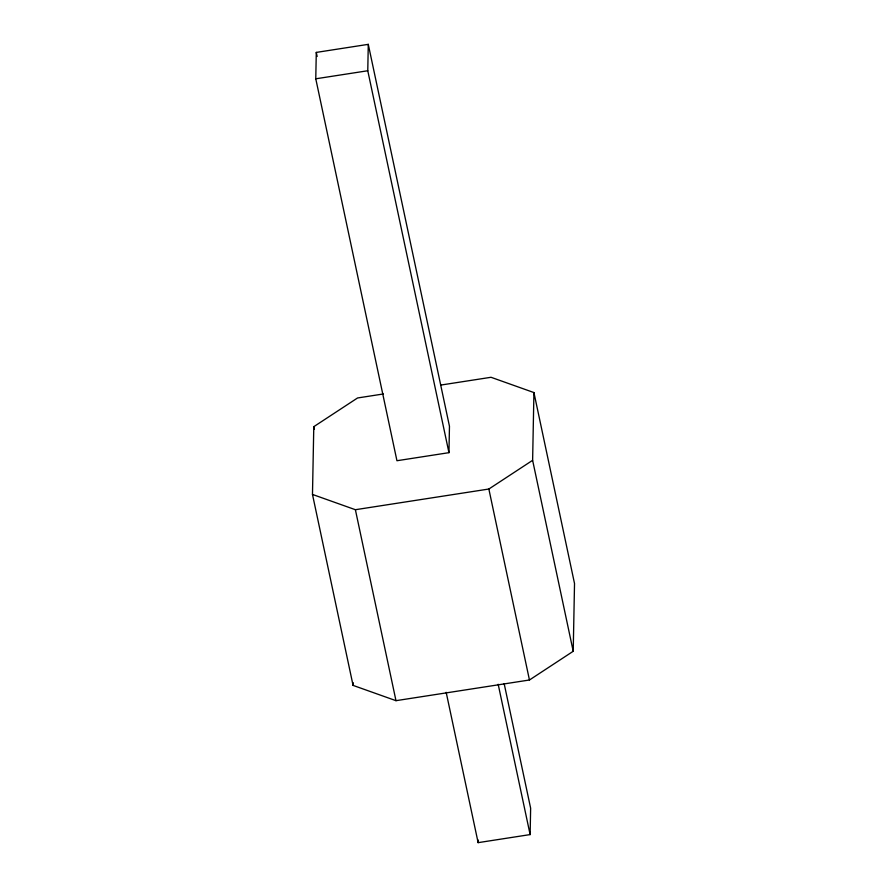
<?xml version="1.0" encoding="UTF-8"?>
<svg xmlns="http://www.w3.org/2000/svg" width="887" height="887" viewBox="0 0 887 887"><rect width="100%" height="100%" fill="white"/><g stroke="black" fill="none" stroke-linecap="round" stroke-linejoin="round"><path stroke-width="1.33" d="M315.772 78.799L316.282 52.411L368.282 44.35L449.465 426.27L448.955 452.669L396.944 460.73L315.772 78.799L367.772 70.749L368.282 44.35M440.628 385.091L491.021 377.285L533.93 392.564L574.521 583.524L573.213 651.28L529.45 679.996L395.979 700.675L353.07 685.396L312.479 494.436L313.787 426.68L357.55 397.975L383.428 393.961M353.07 685.396L353.126 682.624M504.16 683.6L530.637 808.201L530.127 834.589L478.126 842.65L478.182 840.011M573.213 651.28L532.621 460.32L533.93 392.564M312.479 494.436L355.388 509.715L488.859 489.025L532.621 460.32M488.859 489.025L529.45 679.996M367.772 70.749L448.955 452.669M498.172 684.265L530.127 834.589M316.282 52.411L317.147 56.469M446.172 692.315L478.126 842.65M355.388 509.715L395.979 700.675M313.787 426.68L314.364 429.386"/></g></svg>
